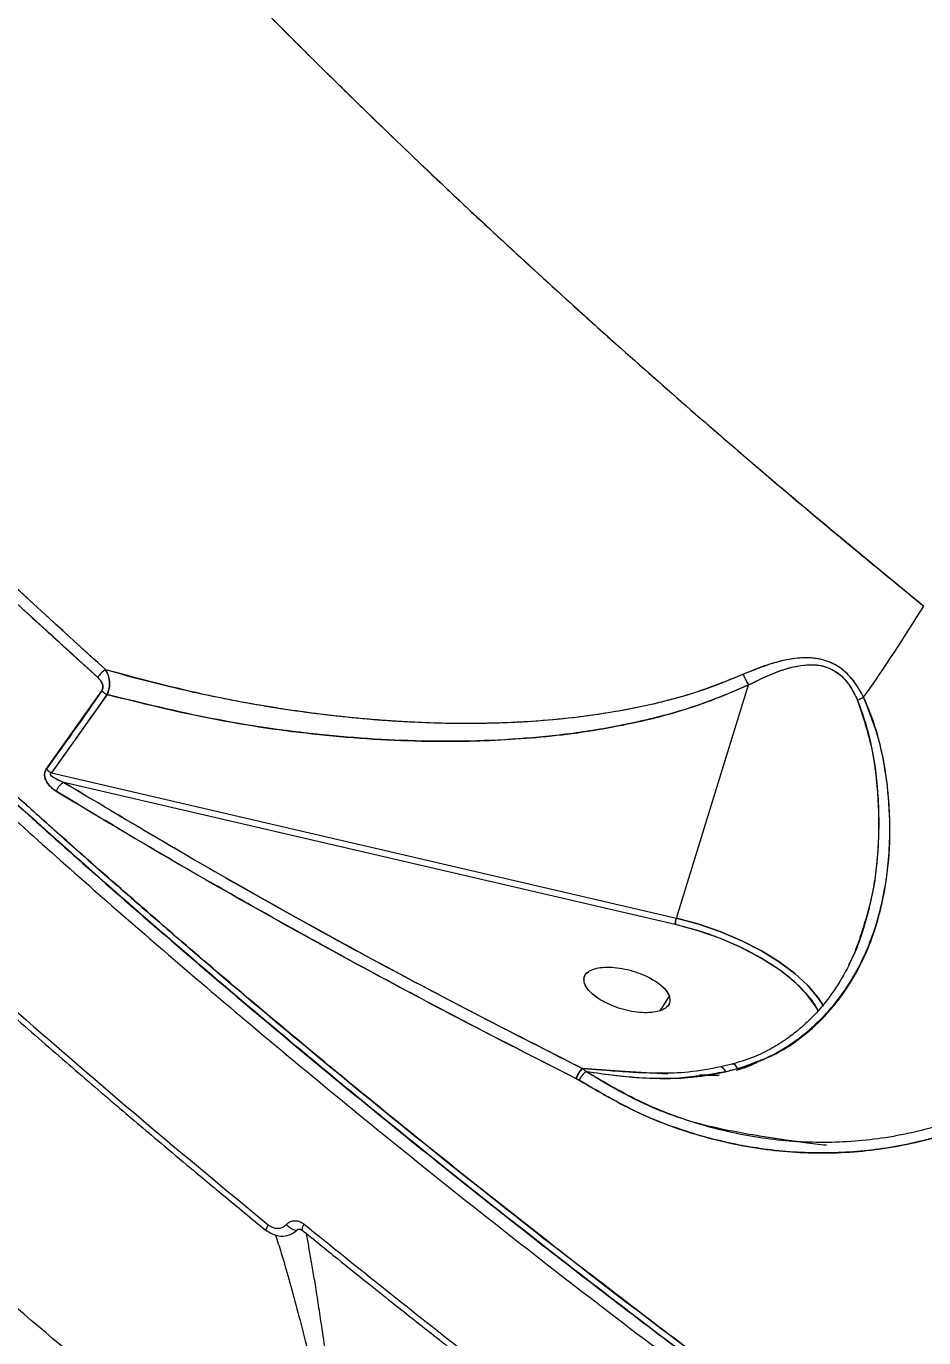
# Model space of a CAD drawing. Header units: millimetres. Extents: x -6332 to 8932, y -6739 to 7096.
# Drawn here: x -2173.6 to -2079.8, y -1905.1 to -1768.2 of the extents above; entities that cross this region are included whole.
import ezdxf

# ---------------------------------------------------------------- set-up
doc = ezdxf.new("R2010")
doc.units = ezdxf.units.MM
for name, color, linetype in [('DIKOM_ОБЪЕКТ', 7, 'Continuous'), ('DIKOM_РАЗМЕР_ЗОНА', 7, 'Continuous'), ('DIKOM_РАЗМЕР_ОБЪЕКТА', 7, 'Continuous')]:
    doc.layers.add(name, color=color, linetype=linetype)
doc.styles.add('style1', font='arial.ttf', dxfattribs={"width": 0.8})
doc.dimstyles.new('1-50', dxfattribs={"dimtxt": 300, "dimasz": 200, "dimexe": 100, "dimexo": 0, "dimgap": 100, "dimtad": 1, "dimtxsty": 'style1', "dimcen": 200, "dimclrd": 7, "dimclre": 7, "dimclrt": 7, "dimadec": 1, "dimazin": 2, "dimtfac": 1, "dimtmove": 0, "dimatfit": 2, "dimfxl": 0, "dimlwd": 25, "dimlwe": 18, "dimarcsym": 0})

# ---------------------------------------------------------------- blocks, each defined once
blk = doc.blocks.new('*D9')
at = {"layer": 'Defpoints', "color": 0, "transparency": 16777216}
for p in [(777.17, 5593.97), (-4228.73, -3389.78), (7301.72, -3389.78)]:
    blk.add_point(p, dxfattribs=at)
at = {"layer": 'DIKOM_РАЗМЕР_ОБЪЕКТА', "color": 7, "lineweight": 18, "transparency": 16777216}
for p, q in [((777.17, 5593.97), (7401.72, 5593.97)), ((-4228.73, -3389.78), (7401.72, -3389.78))]:
    blk.add_line(p, q, dxfattribs=at)
at = {"layer": 'DIKOM_РАЗМЕР_ОБЪЕКТА', "color": 7, "lineweight": 25, "transparency": 16777216}
blk.add_line((7301.72, 5393.97), (7301.72, -3189.78), dxfattribs=at)
at = {"layer": 'DIKOM_РАЗМЕР_ОБЪЕКТА', "color": 7, "transparency": 16777216}
for points in [[(7268.39, 5393.97), (7335.06, 5393.97), (7301.72, 5593.97)], [(7268.39, -3189.78), (7335.06, -3189.78), (7301.72, -3389.78)]]:
    blk.add_solid(points, dxfattribs=at)
at = {"layer": 'DIKOM_РАЗМЕР_ОБЪЕКТА', "color": 7, "transparency": 16777216, "insert": (7048.55, 1153.71), "char_height": 300, "attachment_point": 5, "rotation": 90, "style": 'style1'}
blk.add_mtext('9000', dxfattribs=at)
blk = doc.blocks.new('*D10')
at = {"layer": 'Defpoints', "color": 0, "transparency": 16777216}
for p in [(4034.78, 3636.59), (-4490.85, -1960.46), (4034.78, -5533.39)]:
    blk.add_point(p, dxfattribs=at)
at = {"layer": 'DIKOM_РАЗМЕР_ОБЪЕКТА', "color": 7, "lineweight": 18, "transparency": 16777216}
for p, q in [((4034.78, 3636.59), (4034.78, -5633.39)), ((-4490.85, -1960.46), (-4490.85, -5633.39))]:
    blk.add_line(p, q, dxfattribs=at)
at = {"layer": 'DIKOM_РАЗМЕР_ОБЪЕКТА', "color": 7, "lineweight": 25, "transparency": 16777216}
blk.add_line((-4290.85, -5533.39), (3834.78, -5533.39), dxfattribs=at)
at = {"layer": 'DIKOM_РАЗМЕР_ОБЪЕКТА', "color": 7, "transparency": 16777216}
for points in [[(-4290.85, -5500.05), (-4290.85, -5566.72), (-4490.85, -5533.39)], [(3834.78, -5500.05), (3834.78, -5566.72), (4034.78, -5533.39)]]:
    blk.add_solid(points, dxfattribs=at)
at = {"layer": 'DIKOM_РАЗМЕР_ОБЪЕКТА', "color": 7, "transparency": 16777216, "insert": (308.03, -5280.21), "char_height": 300, "attachment_point": 5, "style": 'style1'}
blk.add_mtext('8500', dxfattribs=at)
blk = doc.blocks.new('*D11')
at = {"layer": 'Defpoints', "color": 0, "transparency": 16777216}
for p in [(1114.35, 7096.35), (-4349.59, -4627.34), (8831.76, -4627.34)]:
    blk.add_point(p, dxfattribs=at)
at = {"layer": 'DIKOM_РАЗМЕР_ЗОНА', "color": 7, "lineweight": 18, "transparency": 16777216}
for p, q in [((1114.35, 7096.35), (8931.76, 7096.35)), ((-4349.59, -4627.34), (8931.76, -4627.34))]:
    blk.add_line(p, q, dxfattribs=at)
at = {"layer": 'DIKOM_РАЗМЕР_ЗОНА', "color": 7, "lineweight": 25, "transparency": 16777216}
blk.add_line((8831.76, 6896.35), (8831.76, -4427.34), dxfattribs=at)
at = {"layer": 'DIKOM_РАЗМЕР_ЗОНА', "color": 7, "transparency": 16777216}
for points in [[(8798.42, 6896.35), (8865.09, 6896.35), (8831.76, 7096.35)], [(8798.42, -4427.34), (8865.09, -4427.34), (8831.76, -4627.34)]]:
    blk.add_solid(points, dxfattribs=at)
at = {"layer": 'DIKOM_РАЗМЕР_ЗОНА', "color": 7, "transparency": 16777216, "insert": (8578.59, 1308.2), "char_height": 300, "attachment_point": 5, "rotation": 90, "style": 'style1'}
blk.add_mtext('11750', dxfattribs=at)
blk = doc.blocks.new('*D12')
at = {"layer": 'Defpoints', "color": 0, "transparency": 16777216}
for p in [(6134.38, 3354.85), (-6332, -2644.93), (6134.38, -6639)]:
    blk.add_point(p, dxfattribs=at)
at = {"layer": 'DIKOM_РАЗМЕР_ЗОНА', "color": 7, "lineweight": 18, "transparency": 16777216}
for p, q in [((6134.38, 3354.85), (6134.38, -6739)), ((-6332, -2644.93), (-6332, -6739))]:
    blk.add_line(p, q, dxfattribs=at)
at = {"layer": 'DIKOM_РАЗМЕР_ЗОНА', "color": 7, "lineweight": 25, "transparency": 16777216}
blk.add_line((-6132, -6639), (5934.38, -6639), dxfattribs=at)
at = {"layer": 'DIKOM_РАЗМЕР_ЗОНА', "color": 7, "transparency": 16777216}
for points in [[(-6132, -6605.67), (-6132, -6672.33), (-6332, -6639)], [(5934.38, -6605.67), (5934.38, -6672.33), (6134.38, -6639)]]:
    blk.add_solid(points, dxfattribs=at)
at = {"layer": 'DIKOM_РАЗМЕР_ЗОНА', "color": 7, "transparency": 16777216, "insert": (-98.81, -6385.83), "char_height": 300, "attachment_point": 5, "style": 'style1'}
blk.add_mtext('12500', dxfattribs=at)

msp = doc.modelspace()

# ---------------------------------------------------------------- linework, layer by layer
at = {"layer": 'DIKOM_ОБЪЕКТ', "color": 7, "linetype": 'Continuous', "lineweight": 15}
for p, q in [((-2105.686, -1861.308), (-2098.145, -1836.969)), ((-2171.494, -1845.741), (-2165.695, -1837.569)), ((-2165.152, -1837.961), (-2170.957, -1846.147)), ((-2170.957, -1846.147), (-2105.686, -1861.308)), ((-2105.81, -1861.972), (-2169.681, -1847.136)), ((-2086.594, -1863.831), (-2086.119, -1862.298)), ((-2086.119, -1862.3), (-2086.287, -1862.74)), ((-2107.396, -1870.975), (-2106.419, -1869.472)), ((-2120.711, -1875.718), (-2120.72, -1875.732)), ((-2120.335, -1875.912), (-2120.343, -1875.924)), ((-2115.511, -1877.01), (-2106.578, -1877.58)), ((-2115.477, -1877.019), (-2115.511, -1877.01)), ((-2109.199, -1877.465), (-2115.477, -1877.019)), ((-2115.477, -1877.019), (-2115.157, -1877.308)), ((-2099.754, -1876.524), (-2101.033, -1876.842)), ((-2100.567, -1877.343), (-2099.302, -1877.014)), ((-2097.19, -1876.25), (-2099.296, -1877.147)), ((-2116.141, -1878.06), (-2116.183, -1878.04)), ((-2115.841, -1878.228), (-2116.141, -1878.06)), ((-2101.226, -1877.74), (-2103.238, -1877.68)), ((-2101.226, -1877.74), (-2102.73, -1877.726)), ((-2112.132, -1879.034), (-2111.77, -1879.322)), ((-2112.129, -1879.029), (-2111.77, -1879.322)), ((-2112.73, -1879.955), (-2112.714, -1879.93))]:
    msp.add_line(p, q, dxfattribs=at)
at = {"layer": 'DIKOM_ОБЪЕКТ', "color": 7, "linetype": 'Continuous', "lineweight": 15, "flags": 128}
for points in [[(-2090.846, -1871), (-2091.08, -1870.587), (-2092.046, -1869.277), (-2093.34, -1867.974), (-2094.931, -1866.711), (-2096.782, -1865.517), (-2098.847, -1864.421), (-2101.076, -1863.449), (-2103.416, -1862.626), (-2105.81, -1861.972)], [(-2090.33, -1870.474), (-2090.87, -1869.625), (-2091.944, -1868.344), (-2093.312, -1867.081), (-2094.945, -1865.863), (-2096.807, -1864.716), (-2098.858, -1863.666), (-2101.054, -1862.735), (-2103.346, -1861.943), (-2105.686, -1861.308)], [(-2105.686, -1861.308), (-2103.346, -1861.943), (-2101.054, -1862.735), (-2098.858, -1863.666), (-2096.807, -1864.716), (-2094.945, -1865.863), (-2093.312, -1867.081), (-2091.944, -1868.344), (-2090.87, -1869.625), (-2090.31, -1870.512)], [(-2100.568, -1877.326), (-2100.709, -1877.084), (-2100.844, -1876.921), (-2100.967, -1876.844), (-2101.034, -1876.842)], [(-2101.033, -1876.842), (-2100.967, -1876.844), (-2100.844, -1876.921), (-2100.709, -1877.084), (-2100.568, -1877.326)], [(-2101.232, -1877.432), (-2101.231, -1877.412), (-2101.23, -1877.385)], [(-2101.231, -1877.389), (-2101.231, -1877.412), (-2101.232, -1877.442)], [(-2148.321, -1893.316), (-2148.408, -1893.459), (-2148.477, -1893.593), (-2148.525, -1893.711), (-2148.551, -1893.812), (-2148.553, -1893.89), (-2148.533, -1893.944), (-2148.49, -1893.97), (-2148.426, -1893.97)], [(-2146.415, -1893.289), (-2146.243, -1893.458), (-2146.056, -1893.609), (-2145.865, -1893.734), (-2145.681, -1893.825), (-2145.515, -1893.875), (-2145.376, -1893.883), (-2145.291, -1893.859)], [(-2144.566, -1893.259), (-2144.656, -1893.409), (-2144.727, -1893.547), (-2144.775, -1893.669), (-2144.799, -1893.77), (-2144.797, -1893.846), (-2144.77, -1893.894), (-2144.748, -1893.907)], [(-2145.291, -1893.859), (-2145.273, -1893.848), (-2145.212, -1893.772)]]:
    msp.add_lwpolyline(points, dxfattribs=at)
at = {"layer": 'DIKOM_ОБЪЕКТ', "color": 7, "linetype": 'Continuous', "lineweight": 15}
for centre, radius, start, end in [((-2235.477, -1732.866), 182.785, 324.79177, 328.36784), ((-2164.164, -1837.398), 2.308, 119.23471, 148.1865), ((-2164.009, -1835.802), 2.443, 226.32659, 242.09816), ((-2080.412, -1849.368), 12.501, 117.2154, 120.51188), ((-2169.766, -1844.017), 2.441, 224.93942, 240.78486), ((-2168.782, -1848.686), 1.791, 120.10865, 159.50368), ((-2103.243, -1862.107), 2.57, 161.8922, 176.9878), ((-2113.913, -1878.787), 2.39, 131.96816, 161.78852), ((-2113.946, -1878.728), 2.295, 131.86756, 163.08995), ((-2113.076, -1879.57), 3.074, 132.62205, 154.12418)]:
    msp.add_arc(centre, radius, start, end, dxfattribs=at)
for points, knots in [([(-2318.615, -1622.416), (-2318.738, -1623.534), (-2319.19, -1627.63), (-2319.022, -1635.217), (-2317.987, -1645.214), (-2315.907, -1655.641), (-2312.881, -1666.425), (-2308.931, -1677.529), (-2304.046, -1689.013), (-2298.243, -1700.842), (-2291.536, -1712.99), (-2283.939, -1725.43), (-2275.47, -1738.133), (-2266.152, -1751.066), (-2256.011, -1764.189), (-2245.085, -1777.457), (-2233.394, -1790.842), (-2220.972, -1804.312), (-2207.847, -1817.832), (-2194.137, -1831.287), (-2179.903, -1844.629), (-2165.197, -1857.823), (-2149.973, -1870.917), (-2136.423, -1882.104), (-2124.778, -1891.41), (-2115.218, -1898.875), (-2107.951, -1904.419), (-2103.109, -1908.058), (-2100.762, -1909.814), (-2098.405, -1911.566), (-2095.752, -1913.528), (-2092.533, -1915.892), (-2088.557, -1918.788), (-2083.818, -1922.204), (-2078.298, -1926.142), (-2074.334, -1928.919), (-2072.228, -1930.395)], [0, 0, 0, 0, 0.0154027, 0.0564322, 0.0974598, 0.1384846, 0.1784618, 0.2185036, 0.2584598, 0.2984103, 0.3383586, 0.3783061, 0.418253, 0.4582755, 0.4982544, 0.5381972, 0.5781393, 0.6180813, 0.6580219, 0.6979787, 0.7372123, 0.7763592, 0.8154993, 0.854641, 0.8776044, 0.900569, 0.9234157, 0.9291316, 0.9346183, 0.9398744, 0.9456054, 0.9531039, 0.9622233, 0.9730928, 0.9857, 1, 1, 1, 1]), ([(-2249.129, -1623.665), (-2248.399, -1625.724), (-2246.936, -1629.852), (-2244.328, -1636.247), (-2241.423, -1642.772), (-2238.205, -1649.415), (-2234.678, -1656.185), (-2230.81, -1663.134), (-2226.957, -1669.647), (-2223.201, -1675.692), (-2219.613, -1681.243), (-2215.775, -1686.959), (-2211.758, -1692.725), (-2208.222, -1697.632), (-2205.265, -1701.633), (-2202.876, -1704.81), (-2200.396, -1708.054), (-2197.822, -1711.363), (-2195.152, -1714.739), (-2192.384, -1718.181), (-2188.997, -1722.322), (-2184.887, -1727.246), (-2179.933, -1733.033), (-2174.587, -1739.117), (-2169.002, -1745.31), (-2163.798, -1750.938), (-2159.038, -1755.979), (-2154.802, -1760.388), (-2150.048, -1765.255), (-2146.471, -1768.845), (-2143.995, -1771.306), (-2143.168, -1772.125), (-2142.326, -1772.955), (-2141.47, -1773.798), (-2140.598, -1774.653), (-2139.567, -1775.661), (-2138.214, -1776.978), (-2136.372, -1778.763), (-2134.016, -1781.029), (-2131.134, -1783.774), (-2127.852, -1786.87), (-2124.525, -1789.972), (-2120.683, -1793.516), (-2116.587, -1797.248), (-2111.794, -1801.551), (-2105.528, -1807.097), (-2097.675, -1813.898), (-2088.632, -1821.536), (-2082.7, -1826.394), (-2079.847, -1828.731)], [0, 0, 0, 0, 0.0356098, 0.0713869, 0.1073329, 0.1429084, 0.1783695, 0.214347, 0.2508401, 0.2779117, 0.3055304, 0.3336943, 0.3624069, 0.3899729, 0.4049443, 0.4201745, 0.4356653, 0.4514152, 0.4674263, 0.4836972, 0.5002267, 0.5259916, 0.5530549, 0.5814147, 0.6110741, 0.6394, 0.6596949, 0.681118, 0.7006081, 0.7272279, 0.7309592, 0.7347456, 0.7385893, 0.7424898, 0.7464457, 0.7504587, 0.7564858, 0.7647488, 0.7752475, 0.78798, 0.8029518, 0.8183422, 0.8312145, 0.852419, 0.8705203, 0.8915195, 0.9303474, 0.9665072, 1, 1, 1, 1]), ([(-2245.663, -1632.855), (-2245.539, -1633.188), (-2244.076, -1637.122), (-2240.371, -1645.071), (-2234.494, -1656.7), (-2227.585, -1668.744), (-2219.813, -1681.079), (-2211.189, -1693.651), (-2201.763, -1706.409), (-2191.535, -1719.349), (-2180.508, -1732.468), (-2168.503, -1745.955), (-2155.548, -1759.73), (-2141.683, -1773.703), (-2127.186, -1787.602), (-2112.046, -1801.416), (-2096.31, -1815.164), (-2085.345, -1824.2), (-2079.847, -1828.731)], [0, 0, 0, 0, 0.0060126, 0.0711072, 0.1362168, 0.2015428, 0.2668647, 0.3317771, 0.3964769, 0.4611569, 0.5260093, 0.5912281, 0.6597813, 0.7278953, 0.7957606, 0.863588, 0.9315952, 1, 1, 1, 1]), ([(-2071.926, -1929.853), (-2077.518, -1925.908), (-2088.679, -1918.032), (-2104.993, -1905.947), (-2120.911, -1893.728), (-2136.396, -1881.369), (-2151.453, -1868.876), (-2165.801, -1856.488), (-2179.461, -1844.218), (-2192.407, -1832.117), (-2204.838, -1820.008), (-2216.699, -1807.95), (-2228.205, -1795.714), (-2239.327, -1783.304), (-2250.014, -1770.724), (-2260.045, -1758.219), (-2269.377, -1745.836), (-2277.952, -1733.645), (-2285.587, -1721.936), (-2292.323, -1710.711), (-2298.22, -1699.95), (-2303.397, -1689.437), (-2307.915, -1679.144), (-2310.301, -1672.529), (-2311.497, -1669.212)], [0, 0, 0, 0, 0.0470007, 0.0938227, 0.1404081, 0.1868693, 0.2333169, 0.2798604, 0.3239335, 0.3682528, 0.412417, 0.4563621, 0.5001819, 0.5466222, 0.593137, 0.6398369, 0.6868182, 0.7336786, 0.7802875, 0.8241055, 0.8678938, 0.9117425, 0.9557461, 1, 1, 1, 1]), ([(-2311.497, -1669.212), (-2310.284, -1672.573), (-2307.838, -1679.35), (-2303.136, -1690.016), (-2298.25, -1699.855), (-2293.397, -1708.743), (-2289.976, -1714.607), (-2287.542, -1718.622), (-2286.253, -1720.713), (-2284.936, -1722.817), (-2283.591, -1724.935), (-2282.218, -1727.067), (-2279.589, -1731.085), (-2275.489, -1737.156), (-2269.593, -1745.466), (-2263.051, -1754.255), (-2256.127, -1763.131), (-2248.863, -1772.051), (-2241.622, -1780.598), (-2236.368, -1786.576), (-2233.443, -1789.843), (-2232.708, -1790.662), (-2231.968, -1791.482), (-2231.224, -1792.306), (-2230.474, -1793.131), (-2229.72, -1793.96), (-2228.961, -1794.791), (-2227.817, -1796.04), (-2226.08, -1797.924), (-2223.531, -1800.665), (-2220.319, -1804.078), (-2216.415, -1808.168), (-2211.784, -1812.938), (-2206.401, -1818.383), (-2200.227, -1824.499), (-2193.929, -1830.6), (-2187.627, -1836.578), (-2181.45, -1842.33), (-2176.445, -1846.9), (-2172.802, -1850.182), (-2170.689, -1852.075), (-2168.529, -1853.997), (-2166.323, -1855.948), (-2164.07, -1857.929), (-2161.769, -1859.939), (-2159.42, -1861.978), (-2153.579, -1867.013), (-2144.282, -1874.865), (-2131.49, -1885.31), (-2118.941, -1895.235), (-2106.688, -1904.64), (-2094.774, -1913.519), (-2083.252, -1921.892), (-2075.639, -1927.243), (-2071.926, -1929.853)], [0, 0, 0, 0, 0.0448231, 0.0904079, 0.1367555, 0.167763, 0.1991031, 0.2073668, 0.215653, 0.2239607, 0.2322925, 0.2406472, 0.2490238, 0.2793925, 0.3112485, 0.3445912, 0.3794219, 0.4113032, 0.4443367, 0.4743597, 0.4773565, 0.4803622, 0.4833755, 0.486399, 0.4894301, 0.49247, 0.4955176, 0.4985755, 0.5062011, 0.5162331, 0.5286694, 0.5436395, 0.5610518, 0.5809089, 0.6032088, 0.6279515, 0.6476488, 0.6686623, 0.6909881, 0.6978162, 0.7047598, 0.7118174, 0.7189881, 0.7262735, 0.7336725, 0.7411869, 0.7488142, 0.7894235, 0.8284576, 0.8659168, 0.9018008, 0.9361085, 0.9688423, 1, 1, 1, 1]), ([(-2265.851, -1753.592), (-2262.478, -1757.982), (-2255.727, -1766.768), (-2244.566, -1780.165), (-2232.67, -1793.691), (-2219.992, -1807.325), (-2206.582, -1821.025), (-2192.469, -1834.759), (-2177.689, -1848.486), (-2162.279, -1862.169), (-2146.279, -1875.769), (-2131.597, -1887.73), (-2118.417, -1898.097), (-2106.863, -1906.939), (-2095, -1915.767), (-2082.84, -1924.567), (-2070.39, -1933.323), (-2057.666, -1942.02), (-2042.919, -1951.811), (-2026.055, -1962.611), (-2007.009, -1974.298), (-1987.564, -1985.704), (-1967.775, -1996.782), (-1952.171, -2005.093), (-1940.875, -2010.903), (-1933.95, -2014.399), (-1927.008, -2017.839), (-1920.051, -2021.218), (-1913.082, -2024.539), (-1906.102, -2027.794), (-1895.006, -2032.864), (-1879.804, -2039.523), (-1861.198, -2047.156), (-1843.26, -2054.012), (-1826.027, -2060.129), (-1808.979, -2065.686), (-1792.171, -2070.655), (-1775.658, -2075.005), (-1759.498, -2078.706), (-1743.749, -2081.729), (-1728.471, -2084.047), (-1713.723, -2085.637), (-1699.566, -2086.469), (-1686.061, -2086.526), (-1673.263, -2085.79), (-1661.256, -2084.223), (-1650.009, -2081.886), (-1643.314, -2079.628), (-1639.953, -2078.495)], [0, 0, 0, 0, 0.0248236, 0.0496899, 0.074599, 0.0995503, 0.1245434, 0.1495796, 0.1746578, 0.1997787, 0.2249422, 0.2501481, 0.2668663, 0.2837593, 0.300827, 0.3180696, 0.3354858, 0.3530772, 0.3708432, 0.3960069, 0.4215131, 0.447361, 0.4735513, 0.5000833, 0.5092167, 0.5183856, 0.5275896, 0.5368288, 0.5461039, 0.5554139, 0.5647593, 0.5906384, 0.6167853, 0.640787, 0.66501, 0.6894536, 0.7141179, 0.7390032, 0.7641092, 0.7894361, 0.8149838, 0.8407522, 0.8667415, 0.8929515, 0.9193824, 0.9460341, 0.9729066, 1, 1, 1, 1]), ([(-2264.612, -1752.98), (-2261.191, -1757.43), (-2254.368, -1766.308), (-2243.11, -1779.801), (-2231.183, -1793.342), (-2218.527, -1806.932), (-2205.171, -1820.563), (-2191.102, -1834.238), (-2176.355, -1847.923), (-2160.989, -1861.554), (-2145.101, -1875.051), (-2128.741, -1888.368), (-2111.957, -1901.491), (-2094.703, -1914.39), (-2082.047, -1923.603), (-2075.055, -1928.421), (-2074.063, -1929.106)], [0, 0, 0, 0, 0.0766048, 0.1528223, 0.2287115, 0.3043075, 0.3799573, 0.4557784, 0.532017, 0.6083009, 0.6843758, 0.7600964, 0.8357831, 0.9114185, 0.9874196, 1, 1, 1, 1]), ([(-2211.402, -1792.234), (-2207.442, -1796.339), (-2199.531, -1804.542), (-2187.849, -1815.985), (-2176.725, -1826.536), (-2169.66, -1832.964), (-2166.125, -1836.182)], [0, 0, 0, 0, 0.2802039, 0.5599221, 0.7797723, 1, 1, 1, 1]), ([(-2166.125, -1836.182), (-2168.071, -1834.418), (-2171.723, -1831.109), (-2176.742, -1826.464), (-2180.823, -1822.635), (-2184.062, -1819.563), (-2186.071, -1817.637), (-2187.264, -1816.49), (-2187.798, -1815.975), (-2188.298, -1815.493), (-2188.764, -1815.042), (-2189.197, -1814.623), (-2192.232, -1811.678), (-2197.564, -1806.428), (-2204.824, -1799.094), (-2209.283, -1794.444), (-2211.402, -1792.234)], [0, 0, 0, 0, 0.1208169, 0.226642, 0.3174772, 0.3821873, 0.4363224, 0.4487484, 0.4604529, 0.4714267, 0.4816779, 0.4912006, 0.5000003, 0.6824317, 0.8490992, 1, 1, 1, 1]), ([(-2165.291, -1835.384), (-2169.773, -1831.296), (-2178.73, -1823.126), (-2190.606, -1811.705), (-2201.216, -1801.161), (-2207.407, -1794.725), (-2210.505, -1791.504)], [0, 0, 0, 0, 0.2801995, 0.5599154, 0.7797665, 1, 1, 1, 1]), ([(-2165.291, -1835.383), (-2169.282, -1831.748), (-2177.267, -1824.475), (-2188.748, -1813.511), (-2199.901, -1802.513), (-2206.965, -1795.179), (-2210.505, -1791.504)], [0, 0, 0, 0, 0.2491911, 0.4986302, 0.7487409, 1, 1, 1, 1]), ([(-2086.129, -1838.251), (-2086.43, -1837.703), (-2087.032, -1836.607), (-2088.327, -1835.251), (-2089.947, -1834.374), (-2092.318, -1833.983), (-2095.308, -1834.483), (-2097.569, -1835.396), (-2098.701, -1835.854)], [0, 0, 0, 0, 0.1251963, 0.2503432, 0.3752727, 0.5004385, 0.7497869, 1, 1, 1, 1]), ([(-2086.129, -1838.251), (-2086.436, -1837.693), (-2087.051, -1836.576), (-2088.384, -1835.201), (-2090.049, -1834.339), (-2092.045, -1834.045), (-2094.212, -1834.295), (-2096.494, -1834.936), (-2097.965, -1835.548), (-2098.701, -1835.854)], [0, 0, 0, 0, 0.1273516, 0.2551889, 0.3827182, 0.5093227, 0.6742872, 0.8372298, 1, 1, 1, 1]), ([(-2098.701, -1835.854), (-2099.94, -1836.368), (-2102.517, -1837.437), (-2106.523, -1838.609), (-2110.714, -1839.553), (-2114.577, -1840.174), (-2118.259, -1840.592), (-2121.605, -1840.844), (-2124.986, -1840.981), (-2128.412, -1841.008), (-2131.204, -1840.948), (-2133.417, -1840.85), (-2134.997, -1840.761), (-2136.686, -1840.646), (-2138.482, -1840.495), (-2139.947, -1840.353), (-2141.07, -1840.231), (-2141.84, -1840.145), (-2142.684, -1840.045), (-2143.599, -1839.929), (-2144.792, -1839.77), (-2146.097, -1839.584), (-2147.354, -1839.392), (-2148.118, -1839.268), (-2148.511, -1839.204), (-2148.656, -1839.178), (-2149.982, -1838.965), (-2152.326, -1838.529), (-2155.69, -1837.838), (-2158.927, -1837.09), (-2162.131, -1836.281), (-2164.262, -1835.676), (-2165.291, -1835.383)], [0, 0, 0, 0, 0.0602536, 0.1253552, 0.1855115, 0.250701, 0.2981502, 0.3490197, 0.3985401, 0.4471897, 0.4999101, 0.5215238, 0.5447655, 0.5696317, 0.5961211, 0.6242335, 0.6345416, 0.6459398, 0.6584268, 0.6720057, 0.6866711, 0.7115245, 0.7302495, 0.742856, 0.745699, 0.7478658, 0.7493484, 0.8050783, 0.8533067, 0.9014173, 0.9524278, 1, 1, 1, 1]), ([(-2165.291, -1835.384), (-2165.197, -1835.562), (-2165.009, -1835.918), (-2164.876, -1836.6), (-2164.901, -1837.204), (-2165.014, -1837.66), (-2165.106, -1837.861), (-2165.152, -1837.961)], [0, 0, 0, 0, 0.2497606, 0.4989358, 0.7483423, 0.8737314, 1, 1, 1, 1]), ([(-2098.701, -1835.854), (-2100.42, -1836.546), (-2103.849, -1837.929), (-2109.302, -1839.295), (-2115.798, -1840.412), (-2123.374, -1841.029), (-2132.882, -1841.014), (-2143.264, -1840.118), (-2154.435, -1838.279), (-2161.669, -1836.35), (-2165.291, -1835.384)], [0, 0, 0, 0, 0.0831531, 0.1659186, 0.2489789, 0.3745657, 0.5004161, 0.6673639, 0.8334411, 1, 1, 1, 1]), ([(-2165.152, -1837.961), (-2165.078, -1837.786), (-2164.934, -1837.442), (-2164.877, -1836.854), (-2164.928, -1836.297), (-2165.066, -1835.793), (-2165.217, -1835.518), (-2165.291, -1835.384)], [0, 0, 0, 0, 0.2124104, 0.4175439, 0.6054731, 0.8089588, 1, 1, 1, 1]), ([(-2098.701, -1835.854), (-2098.615, -1836.049), (-2098.443, -1836.439), (-2098.245, -1836.787), (-2098.146, -1836.962)], [0, 0, 0, 0, 0.5000869, 1, 1, 1, 1]), ([(-2098.146, -1836.962), (-2098.245, -1836.787), (-2098.443, -1836.439), (-2098.615, -1836.049), (-2098.701, -1835.854)], [0, 0, 0, 0, 0.4999258, 1, 1, 1, 1]), ([(-2098.146, -1836.962), (-2097.14, -1836.466), (-2095.127, -1835.473), (-2092.431, -1834.755), (-2090.215, -1834.926), (-2088.677, -1835.699), (-2087.51, -1837.016), (-2087.01, -1838.071), (-2086.759, -1838.598)], [0, 0, 0, 0, 0.2491965, 0.4986917, 0.6240162, 0.7490671, 0.8743962, 1, 1, 1, 1]), ([(-2098.146, -1836.962), (-2097.462, -1836.617), (-2096.103, -1835.932), (-2094, -1835.163), (-2092.014, -1834.776), (-2090.188, -1834.938), (-2088.677, -1835.704), (-2087.514, -1837.009), (-2087.013, -1838.064), (-2086.759, -1838.598)], [0, 0, 0, 0, 0.1696087, 0.3372195, 0.5030844, 0.6267172, 0.7489771, 0.8729969, 1, 1, 1, 1]), ([(-2166.125, -1836.182), (-2165.947, -1836.37), (-2165.681, -1836.654), (-2165.567, -1837.132), (-2165.602, -1837.403), (-2165.664, -1837.514), (-2165.695, -1837.569)], [0, 0, 0, 0, 0.4977434, 0.748301, 0.8740807, 1, 1, 1, 1]), ([(-2165.695, -1837.569), (-2165.664, -1837.513), (-2165.602, -1837.402), (-2165.576, -1837.201), (-2165.599, -1836.997), (-2165.683, -1836.739), (-2165.856, -1836.449), (-2166.035, -1836.271), (-2166.125, -1836.182)], [0, 0, 0, 0, 0.1256455, 0.250849, 0.370828, 0.5019675, 0.7511657, 1, 1, 1, 1]), ([(-2098.145, -1836.969), (-2099.844, -1837.694), (-2103.269, -1839.156), (-2108.754, -1840.67), (-2114.358, -1841.773), (-2120.05, -1842.471), (-2125.779, -1842.831), (-2133.427, -1842.9), (-2142.928, -1842.286), (-2154.184, -1840.671), (-2161.49, -1838.866), (-2165.152, -1837.961)], [0, 0, 0, 0, 0.0822336, 0.1658711, 0.2501987, 0.3328857, 0.4168137, 0.5012078, 0.6673617, 0.8332924, 1, 1, 1, 1]), ([(-2165.152, -1837.961), (-2161.507, -1838.862), (-2154.226, -1840.661), (-2142.988, -1842.281), (-2132.545, -1842.961), (-2122.983, -1842.763), (-2115.364, -1841.965), (-2108.829, -1840.687), (-2103.334, -1839.18), (-2099.88, -1837.708), (-2098.145, -1836.969)], [0, 0, 0, 0, 0.1659529, 0.3315055, 0.4981017, 0.623794, 0.7494775, 0.8327981, 0.916057, 1, 1, 1, 1]), ([(-2098.145, -1836.969), (-2098.145, -1836.968), (-2098.145, -1836.966), (-2098.145, -1836.964), (-2098.146, -1836.962), (-2098.146, -1836.962)], [0, 0, 0, 0, 0.5090158, 0.7513695, 1, 1, 1, 1]), ([(-2098.145, -1836.969), (-2098.145, -1836.968), (-2098.144, -1836.966), (-2098.145, -1836.964), (-2098.146, -1836.962), (-2098.146, -1836.962)], [0, 0, 0, 0, 0.5058073, 0.7522206, 1, 1, 1, 1]), ([(-2165.695, -1837.569), (-2166.761, -1839.104), (-2168.664, -1841.844), (-2170.629, -1844.55), (-2171.494, -1845.741)], [0, 0, 0, 0, 0.5599932, 1, 1, 1, 1]), ([(-2170.957, -1846.147), (-2169.857, -1844.628), (-2167.892, -1841.916), (-2165.989, -1839.169), (-2165.152, -1837.961)], [0, 0, 0, 0, 0.5600224, 1, 1, 1, 1]), ([(-2099.302, -1877.014), (-2098.394, -1876.717), (-2096.529, -1876.105), (-2094.021, -1874.706), (-2091.726, -1872.999), (-2089.735, -1871.032), (-2088.015, -1868.82), (-2086.583, -1866.421), (-2085.431, -1863.875), (-2084.538, -1861.173), (-2083.91, -1858.411), (-2083.515, -1855.512), (-2083.36, -1852.656), (-2083.425, -1849.738), (-2083.696, -1846.855), (-2084.215, -1843.924), (-2084.958, -1841.015), (-2085.738, -1839.174), (-2086.129, -1838.251)], [0, 0, 0, 0, 0.0610881, 0.1255886, 0.1869762, 0.2507603, 0.3130142, 0.3757409, 0.4388798, 0.5002283, 0.5649439, 0.6253332, 0.6910603, 0.7495805, 0.8121077, 0.8748412, 0.9372742, 1, 1, 1, 1]), ([(-2099.302, -1877.013), (-2098.086, -1876.614), (-2095.659, -1875.818), (-2092.508, -1873.782), (-2089.788, -1871.268), (-2087.551, -1868.295), (-2085.803, -1864.981), (-2084.454, -1861.178), (-2083.592, -1856.925), (-2083.281, -1852.263), (-2083.569, -1847.536), (-2084.353, -1842.772), (-2085.537, -1839.759), (-2086.129, -1838.251)], [0, 0, 0, 0, 0.082157, 0.1639133, 0.2459797, 0.3295825, 0.4135978, 0.4969518, 0.5976271, 0.6976433, 0.7978192, 0.8987766, 1, 1, 1, 1]), ([(-2086.759, -1838.598), (-2086.421, -1839.516), (-2085.745, -1841.348), (-2085.143, -1844.219), (-2084.738, -1847.107), (-2084.556, -1849.848), (-2084.544, -1852.367), (-2084.664, -1854.681), (-2084.913, -1856.954), (-2085.293, -1859.172), (-2085.795, -1861.243), (-2086.254, -1862.8), (-2086.581, -1863.645), (-2086.675, -1863.89)], [0, 0, 0, 0, 0.1117675, 0.2230549, 0.3348412, 0.4462973, 0.5393491, 0.6263731, 0.7159881, 0.8069201, 0.8912933, 0.968612, 1, 1, 1, 1]), ([(-2086.759, -1838.598), (-2086.207, -1840.268), (-2085.096, -1843.623), (-2084.536, -1848.891), (-2084.542, -1854.118), (-2085.128, -1859.006), (-2086.082, -1861.984), (-2086.519, -1863.348)], [0, 0, 0, 0, 0.2053501, 0.4127217, 0.6185984, 0.8252415, 1, 1, 1, 1]), ([(-1726.33, -2104.01), (-1729.382, -2104.277), (-1735.471, -2104.811), (-1745.227, -2105.011), (-1755.382, -2104.775), (-1765.957, -2104.067), (-1775.959, -2103.007), (-1785.25, -2101.728), (-1793.72, -2100.349), (-1802.344, -2098.738), (-1811.11, -2096.902), (-1820.008, -2094.845), (-1829.024, -2092.574), (-1840.764, -2089.383), (-1855.345, -2085.025), (-1872.873, -2079.197), (-1890.545, -2072.765), (-1905.8, -2066.757), (-1918.516, -2061.461), (-1928.651, -2057.079), (-1938.766, -2052.548), (-1948.849, -2047.875), (-1958.891, -2043.072), (-1968.88, -2038.143), (-1979.703, -2032.646), (-1991.337, -2026.544), (-2003.754, -2019.806), (-2016.026, -2012.924), (-2028.136, -2005.916), (-2040.07, -1998.796), (-2052.037, -1991.442), (-2064.021, -1983.858), (-2076.004, -1976.047), (-2087.753, -1968.162), (-2099.257, -1960.22), (-2110.503, -1952.235), (-2122.451, -1943.514), (-2135.029, -1934.042), (-2148.151, -1923.814), (-2160.842, -1913.572), (-2173.089, -1903.341), (-2186.038, -1892.135), (-2199.563, -1879.945), (-2213.475, -1866.783), (-2226.704, -1853.678), (-2234.893, -1845.009), (-2238.979, -1840.683)], [0, 0, 0, 0, 0.0251761, 0.0502457, 0.0752091, 0.100066, 0.1248168, 0.1429872, 0.1610638, 0.1790464, 0.1969352, 0.2147301, 0.2324312, 0.2500386, 0.2826961, 0.314938, 0.3467645, 0.3781752, 0.3959394, 0.4135674, 0.4310603, 0.4484179, 0.465639, 0.4827255, 0.499676, 0.5210743, 0.5422611, 0.5632361, 0.5839994, 0.6045509, 0.6248913, 0.6461777, 0.6672637, 0.6881497, 0.7088344, 0.729318, 0.7496013, 0.7750483, 0.8002654, 0.8252539, 0.8500123, 0.8745413, 0.9060953, 0.9375237, 0.9688251, 1, 1, 1, 1]), ([(-2171.494, -1845.741), (-2171.552, -1845.842), (-2171.67, -1846.044), (-2171.692, -1846.425), (-2171.608, -1846.787), (-2171.29, -1847.443), (-2170.828, -1847.786), (-2170.46, -1848.059)], [0, 0, 0, 0, 0.1258031, 0.2518118, 0.3771198, 0.5033737, 1, 1, 1, 1]), ([(-2170.46, -1848.059), (-2170.644, -1847.933), (-2171.013, -1847.68), (-2171.396, -1847.22), (-2171.61, -1846.783), (-2171.692, -1846.42), (-2171.67, -1846.045), (-2171.552, -1845.842), (-2171.494, -1845.741)], [0, 0, 0, 0, 0.2483841, 0.4980251, 0.6301446, 0.7484947, 0.8743375, 1, 1, 1, 1]), ([(-2169.681, -1847.136), (-2169.964, -1847.025), (-2170.388, -1846.858), (-2170.821, -1846.594), (-2170.982, -1846.431), (-2171.036, -1846.35), (-2171.05, -1846.29), (-2171.048, -1846.254), (-2171.037, -1846.22), (-2171.009, -1846.179), (-2170.975, -1846.159), (-2170.957, -1846.147)], [0, 0, 0, 0, 0.4992199, 0.7482124, 0.81932, 0.8729106, 0.9047216, 0.9196383, 0.9336344, 0.9641691, 1, 1, 1, 1]), ([(-2169.681, -1847.136), (-2169.981, -1847.02), (-2170.386, -1846.863), (-2170.821, -1846.585), (-2170.988, -1846.439), (-2171.04, -1846.331), (-2171.05, -1846.286), (-2171.047, -1846.244), (-2171.029, -1846.205), (-2170.998, -1846.173), (-2170.971, -1846.156), (-2170.957, -1846.147)], [0, 0, 0, 0, 0.5258496, 0.7070545, 0.8489769, 0.8772466, 0.9020215, 0.9244735, 0.9474155, 0.9716905, 1, 1, 1, 1]), ([(-2170.46, -1848.059), (-2165.578, -1850.981), (-2155.841, -1856.81), (-2141.771, -1864.667), (-2128.566, -1871.748), (-2120.308, -1875.944), (-2116.183, -1878.04)], [0, 0, 0, 0, 0.2815852, 0.5616507, 0.7810015, 1, 1, 1, 1]), ([(-2116.183, -1878.04), (-2118.753, -1876.74), (-2123.994, -1874.089), (-2131.888, -1869.959), (-2139.702, -1865.766), (-2147.254, -1861.6), (-2154.692, -1857.389), (-2162.43, -1852.899), (-2167.707, -1849.718), (-2170.46, -1848.059)], [0, 0, 0, 0, 0.1361636, 0.2776848, 0.4245423, 0.5614678, 0.694397, 0.8405745, 1, 1, 1, 1]), ([(-2169.681, -1847.136), (-2163.903, -1850.577), (-2152.343, -1857.459), (-2134.254, -1867.433), (-2121.759, -1873.818), (-2115.511, -1877.01)], [0, 0, 0, 0, 0.333228, 0.6666262, 1, 1, 1, 1]), ([(-2115.511, -1877.01), (-2120.745, -1874.347), (-2131.225, -1869.013), (-2145.386, -1861.295), (-2158.228, -1854.004), (-2165.857, -1849.429), (-2169.681, -1847.136)], [0, 0, 0, 0, 0.2787622, 0.5582122, 0.7786034, 1, 1, 1, 1]), ([(-2198.564, -1849.254), (-2194.646, -1852.91), (-2186.777, -1860.254), (-2174.417, -1871.266), (-2161.632, -1882.317), (-2152.77, -1889.64), (-2148.321, -1893.316)], [0, 0, 0, 0, 0.2468864, 0.4958439, 0.7468867, 1, 1, 1, 1]), ([(-2198.744, -1849.889), (-2197.298, -1851.247), (-2194.705, -1853.684), (-2191.209, -1856.915), (-2188.468, -1859.429), (-2186.174, -1861.517), (-2181.84, -1865.438), (-2176.278, -1870.389), (-2169.597, -1876.213), (-2165.288, -1879.915), (-2162.095, -1882.627), (-2159.676, -1884.674), (-2156.586, -1887.268), (-2152.812, -1890.409), (-2150.045, -1892.68), (-2148.55, -1893.908)], [0, 0, 0, 0, 0.091768, 0.164614, 0.2186, 0.2618828, 0.3060555, 0.484378, 0.5980573, 0.7029362, 0.7372021, 0.7838726, 0.8432113, 0.9152407, 1, 1, 1, 1]), ([(-2115.841, -1878.228), (-2113.755, -1879.45), (-2109.587, -1881.89), (-2102.814, -1884.291), (-2095.866, -1885.691), (-2088.837, -1885.977), (-2081.935, -1885.172), (-2075.42, -1883.329), (-2069.448, -1880.571), (-2064.094, -1877.024), (-2059.371, -1872.695), (-2055.295, -1867.709), (-2053.264, -1863.902), (-2052.249, -1861.999)], [0, 0, 0, 0, 0.0934377, 0.1866561, 0.2803328, 0.3733221, 0.4670041, 0.5599267, 0.6480428, 0.7358461, 0.823483, 0.9117988, 1, 1, 1, 1]), ([(-2052.249, -1861.999), (-2053.207, -1863.805), (-2055.123, -1867.416), (-2058.927, -1872.193), (-2063.325, -1876.388), (-2068.303, -1879.89), (-2073.746, -1882.641), (-2079.567, -1884.594), (-2085.651, -1885.707), (-2091.877, -1885.949), (-2098.133, -1885.323), (-2104.293, -1883.816), (-2110.284, -1881.518), (-2113.992, -1879.323), (-2115.841, -1878.228)], [0, 0, 0, 0, 0.0836027, 0.1671701, 0.250549, 0.3338482, 0.4171344, 0.5001803, 0.5837082, 0.667044, 0.7499125, 0.8335002, 0.9169353, 1, 1, 1, 1]), ([(-2052.821, -1861.294), (-2053.883, -1863.271), (-2056.007, -1867.229), (-2060.32, -1872.36), (-2065.339, -1876.76), (-2071.026, -1880.278), (-2077.239, -1882.852), (-2083.711, -1884.378), (-2090.257, -1884.886), (-2096.753, -1884.428), (-2103.152, -1883.002), (-2109.385, -1880.702), (-2113.231, -1878.441), (-2115.157, -1877.308)], [0, 0, 0, 0, 0.0936143, 0.187334, 0.2802563, 0.3736678, 0.4668421, 0.5599475, 0.648178, 0.7358071, 0.8241687, 0.9119396, 1, 1, 1, 1]), ([(-2105.81, -1861.972), (-2105.809, -1861.934), (-2105.806, -1861.859), (-2105.778, -1861.682), (-2105.737, -1861.486), (-2105.703, -1861.367), (-2105.686, -1861.308)], [0, 0, 0, 0, 0.2502836, 0.4994917, 0.7496715, 1, 1, 1, 1]), ([(-2090.894, -1870.994), (-2090.968, -1870.831), (-2091.258, -1870.19), (-2092.217, -1869.022), (-2093.774, -1867.533), (-2095.774, -1866.084), (-2098.091, -1864.75), (-2100.614, -1863.596), (-2103.212, -1862.644), (-2104.957, -1862.193), (-2105.81, -1861.972)], [0, 0, 0, 0, 0.045773, 0.1798163, 0.3182021, 0.4588889, 0.5995664, 0.7379656, 0.8720072, 1, 1, 1, 1]), ([(-2086.287, -1862.74), (-2086.619, -1863.687), (-2087.289, -1865.601), (-2088.692, -1868.14), (-2089.998, -1869.969), (-2091.019, -1871.153), (-2091.872, -1872.042), (-2092.905, -1872.98), (-2094.212, -1873.983), (-2095.771, -1874.961), (-2097.712, -1875.916), (-2099.219, -1876.357), (-2100.022, -1876.593)], [0, 0, 0, 0, 0.1488148, 0.3010463, 0.4276736, 0.4808803, 0.534154, 0.611985, 0.6875201, 0.7770659, 0.8812821, 1, 1, 1, 1]), ([(-2086.675, -1863.89), (-2086.693, -1863.951), (-2086.922, -1864.767), (-2087.328, -1865.503), (-2087.704, -1866.184)], [0, 0, 0, 0, 0.0745334, 1, 1, 1, 1]), ([(-2115.282, -1868.136), (-2115.321, -1867.926), (-2115.409, -1867.447), (-2115.009, -1866.944), (-2114.362, -1866.62), (-2113.631, -1866.45), (-2112.705, -1866.402), (-2111.64, -1866.496), (-2110.527, -1866.73), (-2109.465, -1867.078), (-2108.531, -1867.497), (-2107.582, -1868.063), (-2106.775, -1868.746), (-2106.528, -1869.25), (-2106.419, -1869.472)], [0, 0, 0, 0, 0.0886897, 0.2016853, 0.2684608, 0.3414573, 0.4193578, 0.4999898, 0.5806272, 0.658523, 0.7315112, 0.7983091, 0.9112756, 1, 1, 1, 1]), ([(-2115.282, -1868.136), (-2115.321, -1867.902), (-2115.401, -1867.423), (-2114.984, -1866.932), (-2114.363, -1866.621), (-2113.632, -1866.45), (-2112.705, -1866.402), (-2111.64, -1866.496), (-2110.527, -1866.73), (-2109.464, -1867.078), (-2108.531, -1867.499), (-2107.618, -1868.041), (-2106.801, -1868.719), (-2106.544, -1869.224), (-2106.419, -1869.472)], [0, 0, 0, 0, 0.0986947, 0.2017104, 0.2683377, 0.3414683, 0.4193642, 0.4999914, 0.5806241, 0.6585152, 0.7316493, 0.7982879, 0.9012763, 1, 1, 1, 1]), ([(-2106.419, -1869.472), (-2106.38, -1869.706), (-2106.3, -1870.185), (-2106.717, -1870.676), (-2107.338, -1870.987), (-2108.069, -1871.157), (-2108.996, -1871.205), (-2110.062, -1871.112), (-2111.174, -1870.877), (-2112.237, -1870.53), (-2113.17, -1870.109), (-2114.083, -1869.567), (-2114.9, -1868.888), (-2115.156, -1868.383), (-2115.282, -1868.136)], [0, 0, 0, 0, 0.0986971, 0.2017095, 0.2683385, 0.3414602, 0.4193581, 0.4999896, 0.5806165, 0.6585175, 0.7316461, 0.7982866, 0.9013118, 1, 1, 1, 1]), ([(-2106.419, -1869.472), (-2106.38, -1869.682), (-2106.292, -1870.161), (-2106.692, -1870.664), (-2107.339, -1870.987), (-2108.07, -1871.157), (-2108.996, -1871.205), (-2110.062, -1871.112), (-2111.174, -1870.877), (-2112.237, -1870.53), (-2113.169, -1870.109), (-2114.12, -1869.545), (-2114.926, -1868.862), (-2115.173, -1868.358), (-2115.282, -1868.136)], [0, 0, 0, 0, 0.0886889, 0.2016881, 0.268448, 0.3414469, 0.4193498, 0.4999866, 0.5806187, 0.6585248, 0.7315346, 0.7983036, 0.9112787, 1, 1, 1, 1]), ([(-2115.477, -1877.019), (-2115.484, -1877.017), (-2115.495, -1877.014), (-2115.506, -1877.012), (-2115.511, -1877.01)], [0, 0, 0, 0, 0.5598653, 1, 1, 1, 1]), ([(-2108.983, -1877.488), (-2109.547, -1877.455), (-2110.987, -1877.371), (-2113.154, -1877.211), (-2114.751, -1877.079), (-2115.477, -1877.019)], [0, 0, 0, 0, 0.2599901, 0.6635286, 1, 1, 1, 1]), ([(-2115.157, -1877.308), (-2115.215, -1877.249), (-2115.318, -1877.143), (-2115.429, -1877.057), (-2115.477, -1877.019)], [0, 0, 0, 0, 0.5617582, 1, 1, 1, 1]), ([(-2101.033, -1876.842), (-2102.157, -1877.05), (-2104.302, -1877.446), (-2107.399, -1877.549), (-2109.319, -1877.458), (-2110.217, -1877.416)], [0, 0, 0, 0, 0.3697358, 0.7049826, 1, 1, 1, 1]), ([(-2100.568, -1877.326), (-2100.331, -1877.27), (-2099.909, -1877.169), (-2099.487, -1877.061), (-2099.302, -1877.013)], [0, 0, 0, 0, 0.5603374, 1, 1, 1, 1]), ([(-2099.302, -1877.013), (-2099.362, -1876.907), (-2099.483, -1876.695), (-2099.645, -1876.538), (-2099.777, -1876.501), (-2099.835, -1876.582), (-2099.862, -1876.621)], [0, 0, 0, 0, 0.2585078, 0.5188586, 0.7692338, 1, 1, 1, 1]), ([(-2099.767, -1876.536), (-2099.731, -1876.533), (-2099.652, -1876.526), (-2099.491, -1876.686), (-2099.365, -1876.904), (-2099.302, -1877.013)], [0, 0, 0, 0, 0.2868873, 0.6433188, 1, 1, 1, 1]), ([(-2096.859, -1876.13), (-2097.012, -1876.223), (-2097.81, -1876.706), (-2098.722, -1876.997), (-2099.459, -1877.233)], [0, 0, 0, 0, 0.1916992, 1, 1, 1, 1]), ([(-2116.183, -1878.04), (-2116.175, -1878.044), (-2116.161, -1878.051), (-2116.148, -1878.057), (-2116.141, -1878.06)], [0, 0, 0, 0, 0.5606369, 1, 1, 1, 1]), ([(-2116.141, -1878.06), (-2116.084, -1878.089), (-2115.982, -1878.14), (-2115.884, -1878.201), (-2115.841, -1878.228)], [0, 0, 0, 0, 0.5595878, 1, 1, 1, 1]), ([(-2115.157, -1877.308), (-2113.548, -1877.533), (-2110.332, -1877.982), (-2105.39, -1878.125), (-2102.175, -1877.592), (-2100.568, -1877.326)], [0, 0, 0, 0, 0.3336572, 0.6667639, 1, 1, 1, 1]), ([(-2115.154, -1877.297), (-2114.113, -1877.454), (-2112.149, -1877.748), (-2109.193, -1878.008), (-2106.322, -1878.073), (-2103.41, -1877.918), (-2101.518, -1877.535), (-2100.567, -1877.343)], [0, 0, 0, 0, 0.2161763, 0.4078766, 0.6052876, 0.8016897, 1, 1, 1, 1]), ([(-2090.01, -1885.014), (-2090.107, -1885.009), (-2090.951, -1884.965), (-2092.289, -1884.763), (-2094.127, -1884.501), (-2095.856, -1884.244), (-2098.019, -1883.899), (-2100.736, -1883.405), (-2103.743, -1882.707), (-2106.697, -1881.723), (-2109.549, -1880.497), (-2112.366, -1879.02), (-2114.262, -1877.849), (-2115.154, -1877.297)], [0, 0, 0, 0, 0.0110301, 0.0960179, 0.1516649, 0.2206639, 0.2941399, 0.4010471, 0.5361319, 0.6464077, 0.7528093, 0.8836782, 1, 1, 1, 1]), ([(-2148.321, -1893.316), (-2148.169, -1893.419), (-2147.864, -1893.625), (-2147.337, -1893.716), (-2146.816, -1893.63), (-2146.549, -1893.402), (-2146.415, -1893.289)], [0, 0, 0, 0, 0.2501957, 0.5002932, 0.7501327, 1, 1, 1, 1]), ([(-2146.415, -1893.289), (-2146.286, -1893.177), (-2146.028, -1892.955), (-2145.522, -1892.871), (-2145.01, -1892.959), (-2144.714, -1893.159), (-2144.566, -1893.259)], [0, 0, 0, 0, 0.250071, 0.4998544, 0.7497748, 1, 1, 1, 1]), ([(-2144.566, -1893.259), (-2138.904, -1897.817), (-2127.512, -1906.989), (-2115.648, -1915.951), (-2109.68, -1920.46)], [0, 0, 0, 0, 0.4969494, 1, 1, 1, 1]), ([(-2148.426, -1893.97), (-2148.168, -1894.127), (-2147.649, -1894.44), (-2146.755, -1894.542), (-2145.877, -1894.355), (-2145.435, -1893.968), (-2145.212, -1893.772)], [0, 0, 0, 0, 0.2459178, 0.4932376, 0.7442939, 1, 1, 1, 1]), ([(-2147.556, -1894.388), (-2147.362, -1894.99), (-2146.934, -1896.313), (-2146.165, -1898.948), (-2145.324, -1902.038), (-2144.448, -1905.428), (-2143.625, -1908.638), (-2142.82, -1911.565), (-2142.007, -1914.145), (-2141.037, -1916.543), (-2139.924, -1918.299), (-2138.898, -1919.325), (-2137.738, -1920.129), (-2136.177, -1920.676), (-2133.788, -1920.93), (-2131.027, -1920.692), (-2128.069, -1920.12), (-2125.415, -1919.418), (-2123.961, -1918.894), (-2123.234, -1918.632)], [0, 0, 0, 0, 0.0638317, 0.1405361, 0.2172128, 0.2943007, 0.372024, 0.4238976, 0.4762555, 0.5294798, 0.5697935, 0.5901418, 0.6106173, 0.6509964, 0.6905115, 0.7690854, 0.8467875, 0.9234667, 1, 1, 1, 1]), ([(-2145.287, -1893.856), (-2145.258, -1893.829), (-2145.193, -1893.768), (-2145.075, -1893.753), (-2144.929, -1893.784), (-2144.824, -1893.857), (-2144.769, -1893.895)], [0, 0, 0, 0, 0.1953826, 0.4311698, 0.7033024, 1, 1, 1, 1]), ([(-2144.795, -1893.854), (-2143.563, -1894.855), (-2141.254, -1896.729), (-2137.997, -1899.342), (-2135.199, -1901.573), (-2132.861, -1903.423), (-2130.934, -1904.941), (-2128.978, -1906.476), (-2126.601, -1908.331), (-2123.464, -1910.762), (-2119.613, -1913.723), (-2115.037, -1917.207), (-2111.723, -1919.693), (-2109.947, -1921.024)], [0, 0, 0, 0, 0.1089527, 0.2041344, 0.2855742, 0.35328, 0.4072775, 0.4525021, 0.5222978, 0.6119222, 0.7213987, 0.8507372, 1, 1, 1, 1]), ([(-2123.831, -1916.174), (-2124.456, -1916.502), (-2125.702, -1917.158), (-2127.9, -1918.099), (-2130.305, -1918.967), (-2132.371, -1919.531), (-2133.95, -1919.789), (-2134.92, -1919.874), (-2135.842, -1919.863), (-2136.687, -1919.741), (-2137.472, -1919.504), (-2138.216, -1919.112), (-2138.89, -1918.545), (-2139.458, -1917.838), (-2140.211, -1916.54), (-2140.883, -1914.538), (-2141.452, -1911.988), (-2141.888, -1909.489), (-2142.291, -1906.882), (-2142.659, -1904.392), (-2143.02, -1901.971), (-2143.341, -1899.908), (-2143.646, -1898.048), (-2143.924, -1896.439), (-2144.163, -1895.122), (-2144.287, -1894.476), (-2144.334, -1894.228)], [0, 0, 0, 0, 0.0691841, 0.1380741, 0.2071559, 0.2765693, 0.3004899, 0.323646, 0.3457658, 0.3641808, 0.3806171, 0.3983538, 0.4156023, 0.4322093, 0.4505178, 0.5019516, 0.5551412, 0.6094417, 0.6607628, 0.725597, 0.7782401, 0.8326809, 0.8800081, 0.9261517, 0.9716222, 1, 1, 1, 1])]:
    msp.add_open_spline(points, degree=3, knots=knots, dxfattribs=at)

# ---------------------------------------------------------------- dimensions: what is measured, and where the dimension line sits
at = {"layer": 'DIKOM_РАЗМЕР_ЗОНА'}
dim = msp.add_linear_dim(base=(8831.757, -4627.344), p1=(1114.346, 7096.351), p2=(-4349.589, -4627.344), angle=90, text='11750', dimstyle='1-50', dxfattribs=at)
dim.commit()
dim.dimension.update_dxf_attribs({"geometry": '*D11', "text_midpoint": (8831.757, 1308.196), "dimtype": 160})
dim = msp.add_linear_dim(base=(6134.379, -6639), p1=(-6332, -2644.933), p2=(6134.379, 3354.853), text='12500', dimstyle='1-50', dxfattribs=at)
dim.commit()
dim.dimension.update_dxf_attribs({"geometry": '*D12', "text_midpoint": (-98.81, -6639), "dimtype": 160})
at = {"layer": 'DIKOM_РАЗМЕР_ОБЪЕКТА'}
dim = msp.add_linear_dim(base=(7301.722, -3389.779), p1=(777.17, 5593.968), p2=(-4228.728, -3389.779), angle=90, text='9000', dimstyle='1-50', dxfattribs=at)
dim.commit()
dim.dimension.update_dxf_attribs({"geometry": '*D9', "text_midpoint": (7301.722, 1153.714), "dimtype": 160})
dim = msp.add_linear_dim(base=(4034.777, -5533.386), p1=(-4490.848, -1960.464), p2=(4034.777, 3636.587), text='8500', dimstyle='1-50', dxfattribs=at)
dim.commit()
dim.dimension.update_dxf_attribs({"geometry": '*D10', "text_midpoint": (308.034, -5533.386), "dimtype": 160})

doc.saveas('drawing.dxf')
